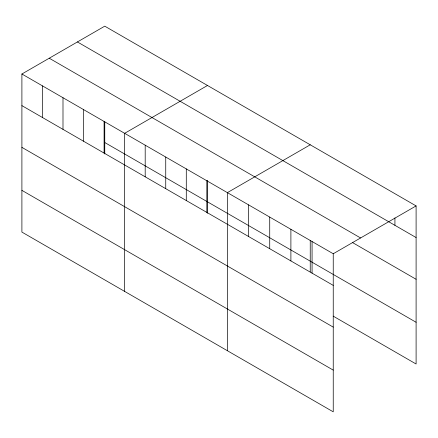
<?xml version="1.0" encoding="UTF-8"?>
<svg xmlns="http://www.w3.org/2000/svg" width="438" height="438" viewBox="0 0 438 438"><rect width="100%" height="100%" fill="white"/><g stroke="black" fill="none" stroke-linecap="round" stroke-linejoin="round"><path stroke-width="0.66" d="M21.9 74L333.241 253.75L333.241 411.835L21.9 232.085L21.9 74L104.759 26.165L416.1 205.915L416.1 364L333.181 316.126M207.502 85.481L124.644 133.322L124.644 291.407M310.246 144.797L227.382 192.638L227.382 350.723M333.241 253.75L416.1 205.915M77.416 41.949L416.1 237.549M49.242 58.216L360.584 237.965M352.585 242.608L416.1 279.274M104.759 142.52L416.1 322.269M21.9 105.635L333.241 285.384M21.9 147.365L333.241 327.115M21.9 190.36L333.241 370.11M394.928 217.921L394.928 225.324M312.07 241.53L312.07 273.164M310.246 240.331L310.246 271.921M290.898 229.304L290.898 260.939M269.726 217.084L269.726 248.718M248.554 204.858L248.554 236.493M207.502 180.341L207.502 213.279M206.835 180.774L206.835 212.408M186.287 168.909L186.287 200.544M165.739 157.045L165.739 188.679M145.192 145.181L145.192 176.815M104.759 121.693L104.759 153.962M104.091 121.457L104.091 153.092M83.543 109.593L83.543 141.228M62.995 97.729L62.995 129.363M42.448 85.864L42.448 117.499"/></g></svg>
